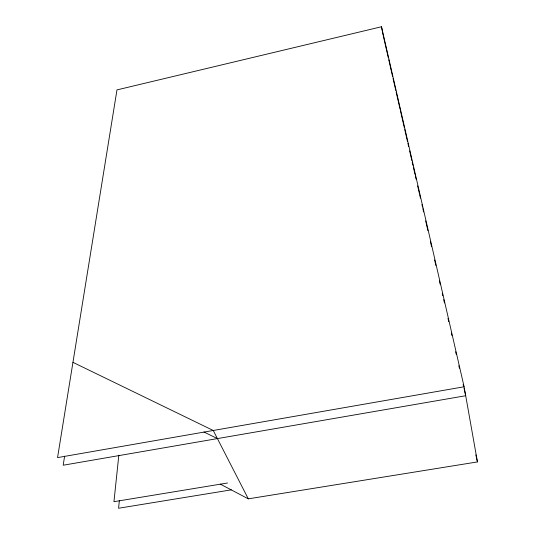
<?xml version="1.0" encoding="UTF-8"?>
<svg xmlns="http://www.w3.org/2000/svg" width="535" height="535" viewBox="0 0 535 535"><rect width="100%" height="100%" fill="white"/><g stroke="black" fill="none" stroke-linecap="round" stroke-linejoin="round"><path stroke-width="0.8" d="M119.332 500.78L118.583 508.25L231.374 489.846M118.837 455.178L113.948 501.69L227.509 483.005M64.608 456.154L63.197 465.223L465.697 395.726L464.026 388.397M464.112 386.772L381.495 26.75L116.971 89.9L57.553 457.606L464.112 386.772L477.447 461.926L248.3 498.847L220.26 484.095M72.947 362.335L213.251 430.481L248.3 498.847M203.915 431.979L217.411 438.6M383.281 35.825L388.33 57.887M388.758 59.766L392.616 76.612M393.044 78.478L395.786 90.448M396.161 92.08L400.08 109.173M400.447 110.805L404.366 127.898M404.734 129.523L407.536 141.735M407.904 143.367L408.653 146.623M409.636 150.91L411.823 160.46M412.197 162.085L412.94 165.342M413.361 167.188L415.04 174.51M415.367 175.928L416.11 179.185M417.648 185.906L419.326 193.229M419.654 194.653L420.443 198.111M421.934 204.624L422.496 207.065M422.871 208.69L423.613 211.947M425.666 220.901L427.9 230.665M430.321 241.245L431.584 246.749M434.607 259.963L435.871 265.474M439.416 280.942L440.158 284.199M442.251 293.327L442.806 295.768M443.702 299.667L444.445 302.924M447.989 318.385L448.738 321.642M451.346 333.044L451.908 335.485M455.633 351.762L456.194 354.21M458.836 365.759L459.398 368.2M463.123 384.464L463.671 386.879M475.842 454.844L477.447 461.926M381.495 26.75L383.113 35.096M383.267 35.912L383.588 37.55"/></g></svg>
